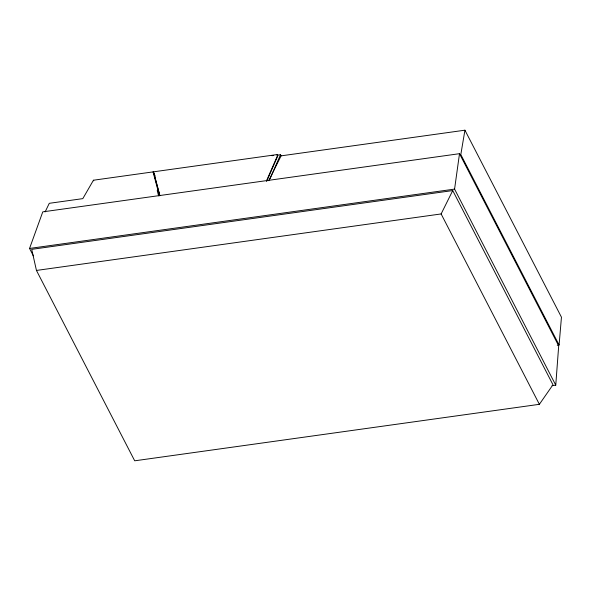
<?xml version="1.0" encoding="UTF-8"?>
<svg xmlns="http://www.w3.org/2000/svg" width="591" height="591" viewBox="0 0 591 591"><rect width="100%" height="100%" fill="white"/><g stroke="black" fill="none" stroke-linecap="round" stroke-linejoin="round"><path stroke-width="0.89" d="M552.097 385.664L555.754 385.155L558.694 345.868L459.502 153.682L42.774 211.866L29.55 248.449L33.362 255.829M557.269 345.27L559.093 345.018L561.45 317.197L464.932 130.19L281.094 155.854L268.713 180.683M555.754 385.155L454.575 189.105L459.502 153.682M464.932 130.19L460.81 154.591L559.093 345.018M270.065 178.718L280.503 154.709L277.09 155.189M266.475 180.927L277.504 155.662A1.404 0.916 -27.3 0 0 276.802 154.613L153.483 171.833L159.873 195.687L153.483 171.833M266.674 181.319L277.704 156.054A1.404 0.916 -27.3 0 0 277.009 155.005M45.123 211.896L49.289 203.311L82.814 198.635L93.444 180.218L153.054 171.892L155.167 175.978M539.376 404.318L441.122 213.942L452.736 190.568L31.715 249.343L36.45 270.442L134.704 460.81L539.376 404.318L552.969 384.763L452.736 190.568M272.008 155.706L273.677 155.47M29.55 248.449L454.575 189.105M36.45 270.442L441.122 213.942M280.503 154.709L281.094 155.854M93.444 180.218L93.755 180.824M153.054 171.892L159.378 195.754M157.213 190.487L158.602 195.85"/></g></svg>
